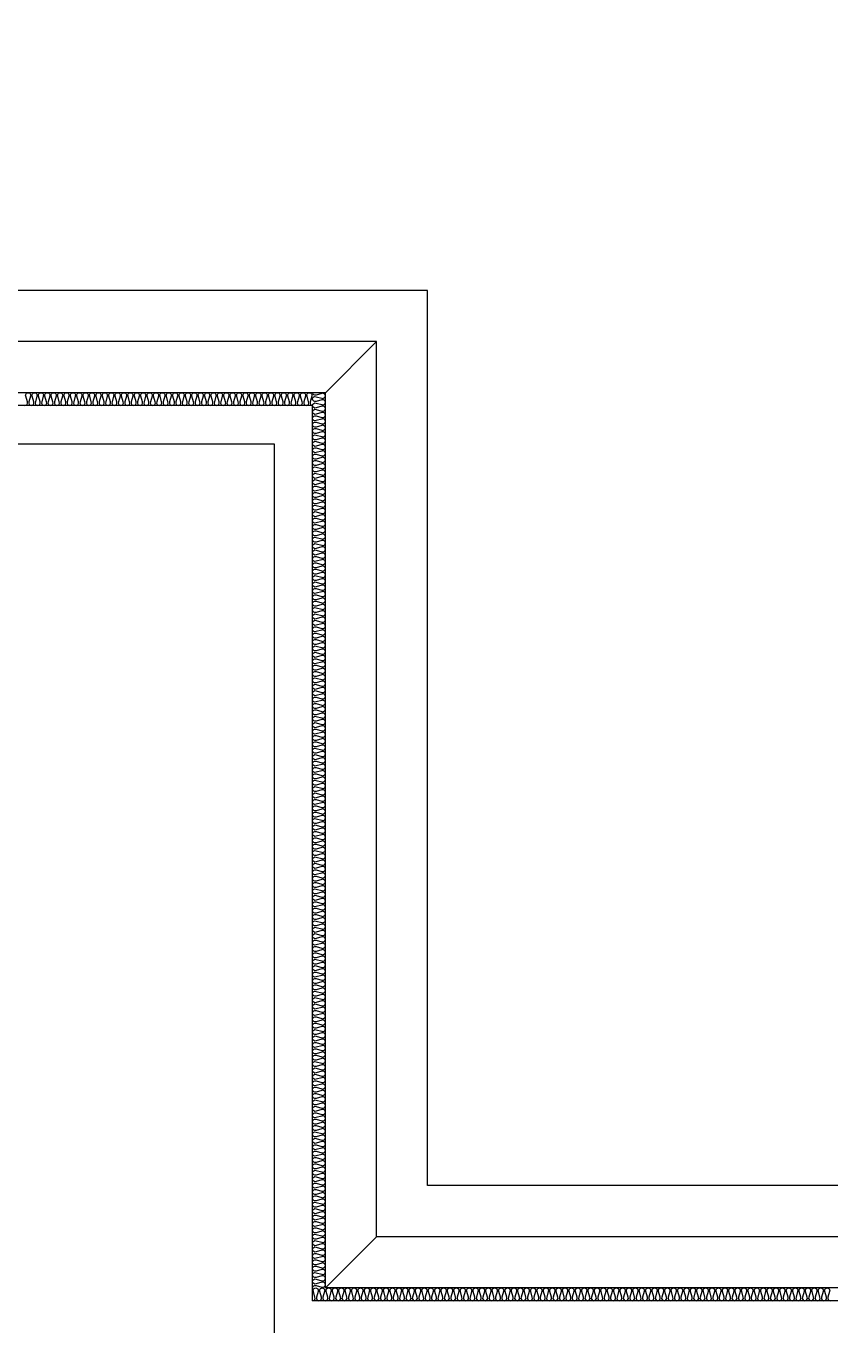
# Model space of a CAD drawing. Header units: millimetres. Extents: x -26983 to 60590, y 825 to 42375.
# Drawn here: x 56324.1 to 56385.7, y 18328.4 to 18427.8 of the extents above; entities that cross this region are included whole.
import ezdxf

# ---------------------------------------------------------------- set-up
doc = ezdxf.new("R2010")
doc.units = ezdxf.units.MM
doc.header["$LTSCALE"] = 100
doc.header["$MEASUREMENT"] = 0
doc.layers.get('0').update_dxf_attribs({"linetype": 'CONTINUOUS'})
doc.layers.add('ELE9', color=9, linetype='CONTINUOUS')

# ---------------------------------------------------------------- blocks, each defined once
blk = doc.blocks.new('B2FF')
at = {"layer": 'ELE9', "color": 253, "ltscale": 0.1}
for p, q in [((37165949.7, 601446.3), (37166149.7, 601646.3)), ((37165949.7, 597946.3), (37166149.7, 598146.3))]:
    blk.add_line(p, q, dxfattribs=at)
for points in [[(37174174.7, 643646.3), (37148224.7, 643646.3, 0.414214), (37124724.7, 620146.3), (37124724.7, 600146.4, 1), (37171724.7, 600146.3), (37171724.7, 624896.3), (37174174.7, 624896.3)], [(37174174.7, 643346.3), (37148224.7, 643346.3, 0.414214), (37125024.7, 620146.3), (37125024.7, 600146.4, 1), (37171424.7, 600146.3), (37171424.7, 625196.3), (37174174.7, 625196.3)]]:
    blk.add_lwpolyline(points, format="xyb", dxfattribs=at)
blk.add_lwpolyline([(37170424.7, 598346.3), (37166349.7, 598346.3), (37166349.7, 601846.3), (37160249.7, 601846.3), (37160249.7, 602671.3), (37148674.7, 602671.3), (37148674.7, 613521.3), (37170424.7, 613521.3)], close=True, dxfattribs=at)
for points in [[(37170624.7, 598146.3), (37166149.7, 598146.3), (37166149.7, 601646.3), (37159513.6, 601646.3)], [(37170624.7, 597946.3), (37165949.7, 597946.3), (37165949.7, 601446.3), (37159503, 601446.3)]]:
    blk.add_lwpolyline(points, dxfattribs=at)
at = {"layer": 'ELE9', "color": 253, "ltscale": 10000}
for points in [[(37164774.9, 601396.3, 0.524856), (37164784.3, 601409.9), (37164778.1, 601432.8, -1.449198), (37164796.8, 601432.8), (37164790.6, 601409.9, 0.524856), (37164799.9, 601396.3, 0.524856), (37164809.3, 601409.9), (37164803.1, 601432.8, -1.449198), (37164821.8, 601432.8), (37164815.6, 601409.9, 0.524856), (37164824.9, 601396.3, 0.524856), (37164834.3, 601409.9), (37164828.1, 601432.8, -1.449198), (37164846.8, 601432.8), (37164840.6, 601409.9, 0.524856), (37164849.9, 601396.3, 0.524856), (37164859.3, 601409.9), (37164853.1, 601432.8, -1.449198), (37164871.8, 601432.8), (37164865.6, 601409.9, 0.524856), (37164874.9, 601396.3, 0.524856), (37164884.3, 601409.9), (37164878.1, 601432.8, -1.449198), (37164896.8, 601432.8), (37164890.6, 601409.9, 0.524856), (37164899.9, 601396.3, 0.524856), (37164909.3, 601409.9), (37164903.1, 601432.8, -1.449198), (37164921.8, 601432.8), (37164915.6, 601409.9, 0.524856), (37164924.9, 601396.3, 0.524856), (37164934.3, 601409.9), (37164928.1, 601432.8, -1.449198), (37164946.8, 601432.8), (37164940.6, 601409.9, 0.524856), (37164949.9, 601396.3, 0.524856), (37164959.3, 601409.9), (37164953.1, 601432.8, -1.449198), (37164971.8, 601432.8), (37164965.6, 601409.9, 0.524856), (37164974.9, 601396.3, 0.524856), (37164984.3, 601409.9), (37164978.1, 601432.8, -1.449198), (37164996.8, 601432.8), (37164990.6, 601409.9, 0.524856), (37164999.9, 601396.3, 0.524856), (37165009.3, 601409.9), (37165003.1, 601432.8, -1.449198), (37165021.8, 601432.8), (37165015.6, 601409.9, 0.524856), (37165024.9, 601396.3, 0.524856), (37165034.3, 601409.9), (37165028.1, 601432.8, -1.449198), (37165046.8, 601432.8), (37165040.6, 601409.9, 0.524856), (37165049.9, 601396.3, 0.524856), (37165059.3, 601409.9), (37165053.1, 601432.8, -1.449198), (37165071.8, 601432.8), (37165065.6, 601409.9, 0.524856), (37165074.9, 601396.3, 0.524856), (37165084.3, 601409.9), (37165078.1, 601432.8, -1.449198), (37165096.8, 601432.8), (37165090.6, 601409.9, 0.524856), (37165099.9, 601396.3, 0.524856), (37165109.3, 601409.9), (37165103.1, 601432.8, -1.449198), (37165121.8, 601432.8), (37165115.6, 601409.9, 0.524856), (37165124.9, 601396.3, 0.524856), (37165134.3, 601409.9), (37165128.1, 601432.8, -1.449198), (37165146.8, 601432.8), (37165140.6, 601409.9, 0.524856), (37165149.9, 601396.3, 0.524856), (37165159.3, 601409.9), (37165153.1, 601432.8, -1.449198), (37165171.8, 601432.8), (37165165.6, 601409.9, 0.524856), (37165174.9, 601396.3, 0.524856), (37165184.3, 601409.9), (37165178.1, 601432.8, -1.449198), (37165196.8, 601432.8), (37165190.6, 601409.9, 0.524856), (37165199.9, 601396.3, 0.524856), (37165209.3, 601409.9), (37165203.1, 601432.8, -1.449198), (37165221.8, 601432.8), (37165215.6, 601409.9, 0.524856), (37165224.9, 601396.3, 0.524856), (37165234.3, 601409.9), (37165228.1, 601432.8, -1.449198), (37165246.8, 601432.8), (37165240.6, 601409.9, 0.524856), (37165249.9, 601396.3, 0.524856), (37165259.3, 601409.9), (37165253.1, 601432.8, -1.449198), (37165271.8, 601432.8), (37165265.6, 601409.9, 0.524856), (37165274.9, 601396.3, 0.524856), (37165284.3, 601409.9), (37165278.1, 601432.8, -1.449198), (37165296.8, 601432.8), (37165290.6, 601409.9, 0.524856), (37165299.9, 601396.3, 0.524856), (37165309.3, 601409.9), (37165303.1, 601432.8, -1.449198), (37165321.8, 601432.8), (37165315.6, 601409.9, 0.524856), (37165324.9, 601396.3, 0.524856), (37165334.3, 601409.9), (37165328.1, 601432.8, -1.449198), (37165346.8, 601432.8), (37165340.6, 601409.9, 0.524856), (37165349.9, 601396.3, 0.524856), (37165359.3, 601409.9), (37165353.1, 601432.8, -1.449198), (37165371.8, 601432.8), (37165365.6, 601409.9, 0.524856), (37165374.9, 601396.3, 0.524856), (37165384.3, 601409.9), (37165378.1, 601432.8, -1.449198), (37165396.8, 601432.8), (37165390.6, 601409.9, 0.524856), (37165399.9, 601396.3, 0.524856), (37165409.3, 601409.9), (37165403.1, 601432.8, -1.449198), (37165421.8, 601432.8), (37165415.6, 601409.9, 0.524856), (37165424.9, 601396.3, 0.524856), (37165434.3, 601409.9), (37165428.1, 601432.8, -1.449198), (37165446.8, 601432.8), (37165440.6, 601409.9, 0.524856), (37165449.9, 601396.3, 0.524856), (37165459.3, 601409.9), (37165453.1, 601432.8, -1.449198), (37165471.8, 601432.8), (37165465.6, 601409.9, 0.524856), (37165474.9, 601396.3, 0.524856), (37165484.3, 601409.9), (37165478.1, 601432.8, -1.449198), (37165496.8, 601432.8), (37165490.6, 601409.9, 0.524856), (37165499.9, 601396.3, 0.524856), (37165509.3, 601409.9), (37165503.1, 601432.8, -1.449198), (37165521.8, 601432.8), (37165515.6, 601409.9, 0.524856), (37165524.9, 601396.3, 0.524856), (37165534.3, 601409.9), (37165528.1, 601432.8, -1.449198), (37165546.8, 601432.8), (37165540.6, 601409.9, 0.524856), (37165549.9, 601396.3, 0.524856), (37165559.3, 601409.9), (37165553.1, 601432.8, -1.449198), (37165571.8, 601432.8), (37165565.6, 601409.9, 0.524856), (37165574.9, 601396.3, 0.524856), (37165584.3, 601409.9), (37165578.1, 601432.8, -1.449198), (37165596.8, 601432.8), (37165590.6, 601409.9, 0.524856), (37165599.9, 601396.3, 0.524856), (37165609.3, 601409.9), (37165603.1, 601432.8, -1.449198), (37165621.8, 601432.8), (37165615.6, 601409.9, 0.524856), (37165624.9, 601396.3, 0.524856), (37165634.3, 601409.9), (37165628.1, 601432.8, -1.449198), (37165646.8, 601432.8), (37165640.6, 601409.9, 0.524856), (37165649.9, 601396.3, 0.524856), (37165659.3, 601409.9), (37165653.1, 601432.8, -1.449198), (37165671.8, 601432.8), (37165665.6, 601409.9, 0.524856), (37165674.9, 601396.3, 0.524856), (37165684.3, 601409.9), (37165678.1, 601432.8, -1.449198), (37165696.8, 601432.8), (37165690.6, 601409.9, 0.524856), (37165699.9, 601396.3, 0.524856), (37165709.3, 601409.9), (37165703.1, 601432.8, -1.449198), (37165721.8, 601432.8), (37165715.6, 601409.9, 0.524856), (37165724.9, 601396.3, 0.524856), (37165734.3, 601409.9), (37165728.1, 601432.8, -1.449198), (37165746.8, 601432.8), (37165740.6, 601409.9, 0.524856), (37165749.9, 601396.3, 0.524856), (37165759.3, 601409.9), (37165753.1, 601432.8, -1.449198), (37165771.8, 601432.8), (37165765.6, 601409.9, 0.524856), (37165774.9, 601396.3, 0.524856), (37165784.3, 601409.9), (37165778.1, 601432.8, -1.449198), (37165796.8, 601432.8), (37165790.6, 601409.9, 0.524856), (37165799.9, 601396.3, 0.524856), (37165809.3, 601409.9), (37165803.1, 601432.8, -1.449198), (37165821.8, 601432.8), (37165815.6, 601409.9, 0.524856), (37165824.9, 601396.3, 0.524856), (37165834.3, 601409.9), (37165828.1, 601432.8, -1.449198), (37165846.8, 601432.8), (37165840.6, 601409.9, 0.524856), (37165849.9, 601396.3, 0.524856), (37165859.3, 601409.9), (37165853.1, 601432.8, -1.449198), (37165871.8, 601432.8), (37165865.6, 601409.9, 0.524856), (37165874.9, 601396.3, 0.524856), (37165884.3, 601409.9), (37165878.1, 601432.8, -1.449198), (37165896.8, 601432.8), (37165890.6, 601409.9, 0.524856), (37165899.9, 601396.3)], [(37165899.7, 597946.3, -0.524856), (37165913.3, 597955.7), (37165936.2, 597949.5, 1.449198), (37165936.2, 597968.2), (37165913.3, 597962, -0.524856), (37165899.7, 597971.3, -0.524856), (37165913.3, 597980.7), (37165936.2, 597974.5, 1.449198), (37165936.2, 597993.2), (37165913.3, 597987, -0.524856), (37165899.7, 597996.3, -0.524856), (37165913.3, 598005.7), (37165936.2, 597999.5, 1.449198), (37165936.2, 598018.2), (37165913.3, 598012, -0.524856), (37165899.7, 598021.3, -0.524856), (37165913.3, 598030.7), (37165936.2, 598024.5, 1.449198), (37165936.2, 598043.2), (37165913.3, 598037, -0.524856), (37165899.7, 598046.3, -0.524856), (37165913.3, 598055.7), (37165936.2, 598049.5, 1.449198), (37165936.2, 598068.2), (37165913.3, 598062, -0.524856), (37165899.7, 598071.3, -0.524856), (37165913.3, 598080.7), (37165936.2, 598074.5, 1.449198), (37165936.2, 598093.2), (37165913.3, 598087, -0.524856), (37165899.7, 598096.3, -0.524856), (37165913.3, 598105.7), (37165936.2, 598099.5, 1.449198), (37165936.2, 598118.2), (37165913.3, 598112, -0.524856), (37165899.7, 598121.3, -0.524856), (37165913.3, 598130.7), (37165936.2, 598124.5, 1.449198), (37165936.2, 598143.2), (37165913.3, 598137, -0.524856), (37165899.7, 598146.3, -0.524856), (37165913.3, 598155.7), (37165936.2, 598149.5, 1.449198), (37165936.2, 598168.2), (37165913.3, 598162, -0.524856), (37165899.7, 598171.3, -0.524856), (37165913.3, 598180.7), (37165936.2, 598174.5, 1.449198), (37165936.2, 598193.2), (37165913.3, 598187, -0.524856), (37165899.7, 598196.3, -0.524856), (37165913.3, 598205.7), (37165936.2, 598199.5, 1.449198), (37165936.2, 598218.2), (37165913.3, 598212, -0.524856), (37165899.7, 598221.3, -0.524856), (37165913.3, 598230.7), (37165936.2, 598224.5, 1.449198), (37165936.2, 598243.2), (37165913.3, 598237, -0.524856), (37165899.7, 598246.3, -0.524856), (37165913.3, 598255.7), (37165936.2, 598249.5, 1.449198), (37165936.2, 598268.2), (37165913.3, 598262, -0.524856), (37165899.7, 598271.3, -0.524856), (37165913.3, 598280.7), (37165936.2, 598274.5, 1.449198), (37165936.2, 598293.2), (37165913.3, 598287, -0.524856), (37165899.7, 598296.3, -0.524856), (37165913.3, 598305.7), (37165936.2, 598299.5, 1.449198), (37165936.2, 598318.2), (37165913.3, 598312, -0.524856), (37165899.7, 598321.3, -0.524856), (37165913.3, 598330.7), (37165936.2, 598324.5, 1.449198), (37165936.2, 598343.2), (37165913.3, 598337, -0.524856), (37165899.7, 598346.3, -0.524856), (37165913.3, 598355.7), (37165936.2, 598349.5, 1.449198), (37165936.2, 598368.2), (37165913.3, 598362, -0.524856), (37165899.7, 598371.3, -0.524856), (37165913.3, 598380.7), (37165936.2, 598374.5, 1.449198), (37165936.2, 598393.2), (37165913.3, 598387, -0.524856), (37165899.7, 598396.3, -0.524856), (37165913.3, 598405.7), (37165936.2, 598399.5, 1.449198), (37165936.2, 598418.2), (37165913.3, 598412, -0.524856), (37165899.7, 598421.3, -0.524856), (37165913.3, 598430.7), (37165936.2, 598424.5, 1.449198), (37165936.2, 598443.2), (37165913.3, 598437, -0.524856), (37165899.7, 598446.3, -0.524856), (37165913.3, 598455.7), (37165936.2, 598449.5, 1.449198), (37165936.2, 598468.2), (37165913.3, 598462, -0.524856), (37165899.7, 598471.3, -0.524856), (37165913.3, 598480.7), (37165936.2, 598474.5, 1.449198), (37165936.2, 598493.2), (37165913.3, 598487, -0.524856), (37165899.7, 598496.3, -0.524856), (37165913.3, 598505.7), (37165936.2, 598499.5, 1.449198), (37165936.2, 598518.2), (37165913.3, 598512, -0.524856), (37165899.7, 598521.3, -0.524856), (37165913.3, 598530.7), (37165936.2, 598524.5, 1.449198), (37165936.2, 598543.2), (37165913.3, 598537, -0.524856), (37165899.7, 598546.3, -0.524856), (37165913.3, 598555.7), (37165936.2, 598549.5, 1.449198), (37165936.2, 598568.2), (37165913.3, 598562, -0.524856), (37165899.7, 598571.3, -0.524856), (37165913.3, 598580.7), (37165936.2, 598574.5, 1.449198), (37165936.2, 598593.2), (37165913.3, 598587, -0.524856), (37165899.7, 598596.3, -0.524856), (37165913.3, 598605.7), (37165936.2, 598599.5, 1.449198), (37165936.2, 598618.2), (37165913.3, 598612, -0.524856), (37165899.7, 598621.3, -0.524856), (37165913.3, 598630.7), (37165936.2, 598624.5, 1.449198), (37165936.2, 598643.2), (37165913.3, 598637, -0.524856), (37165899.7, 598646.3, -0.524856), (37165913.3, 598655.7), (37165936.2, 598649.5, 1.449198), (37165936.2, 598668.2), (37165913.3, 598662, -0.524856), (37165899.7, 598671.3, -0.524856), (37165913.3, 598680.7), (37165936.2, 598674.5, 1.449198), (37165936.2, 598693.2), (37165913.3, 598687, -0.524856), (37165899.7, 598696.3, -0.524856), (37165913.3, 598705.7), (37165936.2, 598699.5, 1.449198), (37165936.2, 598718.2), (37165913.3, 598712, -0.524856), (37165899.7, 598721.3, -0.524856), (37165913.3, 598730.7), (37165936.2, 598724.5, 1.449198), (37165936.2, 598743.2), (37165913.3, 598737, -0.524856), (37165899.7, 598746.3, -0.524856), (37165913.3, 598755.7), (37165936.2, 598749.5, 1.449198), (37165936.2, 598768.2), (37165913.3, 598762, -0.524856), (37165899.7, 598771.3, -0.524856), (37165913.3, 598780.7), (37165936.2, 598774.5, 1.449198), (37165936.2, 598793.2), (37165913.3, 598787, -0.524856), (37165899.7, 598796.3, -0.524856), (37165913.3, 598805.7), (37165936.2, 598799.5, 1.449198), (37165936.2, 598818.2), (37165913.3, 598812, -0.524856), (37165899.7, 598821.3, -0.524856), (37165913.3, 598830.7), (37165936.2, 598824.5, 1.449198), (37165936.2, 598843.2), (37165913.3, 598837, -0.524856), (37165899.7, 598846.3, -0.524856), (37165913.3, 598855.7), (37165936.2, 598849.5, 1.449198), (37165936.2, 598868.2), (37165913.3, 598862, -0.524856), (37165899.7, 598871.3, -0.524856), (37165913.3, 598880.7), (37165936.2, 598874.5, 1.449198), (37165936.2, 598893.2), (37165913.3, 598887, -0.524856), (37165899.7, 598896.3, -0.524856), (37165913.3, 598905.7), (37165936.2, 598899.5, 1.449198), (37165936.2, 598918.2), (37165913.3, 598912, -0.524856), (37165899.7, 598921.3, -0.524856), (37165913.3, 598930.7), (37165936.2, 598924.5, 1.449198), (37165936.2, 598943.2), (37165913.3, 598937, -0.524856), (37165899.7, 598946.3, -0.524856), (37165913.3, 598955.7), (37165936.2, 598949.5, 1.449198), (37165936.2, 598968.2), (37165913.3, 598962, -0.524856), (37165899.7, 598971.3, -0.524856), (37165913.3, 598980.7), (37165936.2, 598974.5, 1.449198), (37165936.2, 598993.2), (37165913.3, 598987, -0.524856), (37165899.7, 598996.3, -0.524856), (37165913.3, 599005.7), (37165936.2, 598999.5, 1.449198), (37165936.2, 599018.2), (37165913.3, 599012, -0.524856), (37165899.7, 599021.3, -0.524856), (37165913.3, 599030.7), (37165936.2, 599024.5, 1.449198), (37165936.2, 599043.2), (37165913.3, 599037, -0.524856), (37165899.7, 599046.3, -0.524856), (37165913.3, 599055.7), (37165936.2, 599049.5, 1.449198), (37165936.2, 599068.2), (37165913.3, 599062, -0.524856), (37165899.7, 599071.3, -0.524856), (37165913.3, 599080.7), (37165936.2, 599074.5, 1.449198), (37165936.2, 599093.2), (37165913.3, 599087, -0.524856), (37165899.7, 599096.3, -0.524856), (37165913.3, 599105.7), (37165936.2, 599099.5, 1.449198), (37165936.2, 599118.2), (37165913.3, 599112, -0.524856), (37165899.7, 599121.3, -0.524856), (37165913.3, 599130.7), (37165936.2, 599124.5, 1.449198), (37165936.2, 599143.2), (37165913.3, 599137, -0.524856), (37165899.7, 599146.3, -0.524856), (37165913.3, 599155.7), (37165936.2, 599149.5, 1.449198), (37165936.2, 599168.2), (37165913.3, 599162, -0.524856), (37165899.7, 599171.3, -0.524856), (37165913.3, 599180.7), (37165936.2, 599174.5, 1.449198), (37165936.2, 599193.2), (37165913.3, 599187, -0.524856), (37165899.7, 599196.3, -0.524856), (37165913.3, 599205.7), (37165936.2, 599199.5, 1.449198), (37165936.2, 599218.2), (37165913.3, 599212, -0.524856), (37165899.7, 599221.3, -0.524856), (37165913.3, 599230.7), (37165936.2, 599224.5, 1.449198), (37165936.2, 599243.2), (37165913.3, 599237, -0.524856), (37165899.7, 599246.3, -0.524856), (37165913.3, 599255.7), (37165936.2, 599249.5, 1.449198), (37165936.2, 599268.2), (37165913.3, 599262, -0.524856), (37165899.7, 599271.3, -0.524856), (37165913.3, 599280.7), (37165936.2, 599274.5, 1.449198), (37165936.2, 599293.2), (37165913.3, 599287, -0.524856), (37165899.7, 599296.3, -0.524856), (37165913.3, 599305.7), (37165936.2, 599299.5, 1.449198), (37165936.2, 599318.2), (37165913.3, 599312, -0.524856), (37165899.7, 599321.3, -0.524856), (37165913.3, 599330.7), (37165936.2, 599324.5, 1.449198), (37165936.2, 599343.2), (37165913.3, 599337, -0.524856), (37165899.7, 599346.3, -0.524856), (37165913.3, 599355.7), (37165936.2, 599349.5, 1.449198), (37165936.2, 599368.2), (37165913.3, 599362, -0.524856), (37165899.7, 599371.3, -0.524856), (37165913.3, 599380.7), (37165936.2, 599374.5, 1.449198), (37165936.2, 599393.2), (37165913.3, 599387, -0.524856), (37165899.7, 599396.3, -0.524856), (37165913.3, 599405.7), (37165936.2, 599399.5, 1.449198), (37165936.2, 599418.2), (37165913.3, 599412, -0.524856), (37165899.7, 599421.3, -0.524856), (37165913.3, 599430.7), (37165936.2, 599424.5, 1.449198), (37165936.2, 599443.2), (37165913.3, 599437, -0.524856), (37165899.7, 599446.3, -0.524856), (37165913.3, 599455.7), (37165936.2, 599449.5, 1.449198), (37165936.2, 599468.2), (37165913.3, 599462, -0.524856), (37165899.7, 599471.3, -0.524856), (37165913.3, 599480.7), (37165936.2, 599474.5, 1.449198), (37165936.2, 599493.2), (37165913.3, 599487, -0.524856), (37165899.7, 599496.3, -0.524856), (37165913.3, 599505.7), (37165936.2, 599499.5, 1.449198), (37165936.2, 599518.2), (37165913.3, 599512, -0.524856), (37165899.7, 599521.3, -0.524856), (37165913.3, 599530.7), (37165936.2, 599524.5, 1.449198), (37165936.2, 599543.2), (37165913.3, 599537, -0.524856), (37165899.7, 599546.3, -0.524856), (37165913.3, 599555.7), (37165936.2, 599549.5, 1.449198), (37165936.2, 599568.2), (37165913.3, 599562, -0.524856), (37165899.7, 599571.3, -0.524856), (37165913.3, 599580.7), (37165936.2, 599574.5, 1.449198), (37165936.2, 599593.2), (37165913.3, 599587, -0.524856), (37165899.7, 599596.3, -0.524856), (37165913.3, 599605.7), (37165936.2, 599599.5, 1.449198), (37165936.2, 599618.2), (37165913.3, 599612, -0.524856), (37165899.7, 599621.3, -0.524856), (37165913.3, 599630.7), (37165936.2, 599624.5, 1.449198), (37165936.2, 599643.2), (37165913.3, 599637, -0.524856), (37165899.7, 599646.3, -0.524856), (37165913.3, 599655.7), (37165936.2, 599649.5, 1.449198), (37165936.2, 599668.2), (37165913.3, 599662, -0.524856), (37165899.7, 599671.3, -0.524856), (37165913.3, 599680.7), (37165936.2, 599674.5, 1.449198), (37165936.2, 599693.2), (37165913.3, 599687, -0.524856), (37165899.7, 599696.3, -0.524856), (37165913.3, 599705.7), (37165936.2, 599699.5, 1.449198), (37165936.2, 599718.2), (37165913.3, 599712, -0.524856), (37165899.7, 599721.3, -0.524856), (37165913.3, 599730.7), (37165936.2, 599724.5, 1.449198), (37165936.2, 599743.2), (37165913.3, 599737, -0.524856), (37165899.7, 599746.3, -0.524856), (37165913.3, 599755.7), (37165936.2, 599749.5, 1.449198), (37165936.2, 599768.2), (37165913.3, 599762, -0.524856), (37165899.7, 599771.3, -0.524856), (37165913.3, 599780.7), (37165936.2, 599774.5, 1.449198), (37165936.2, 599793.2), (37165913.3, 599787, -0.524856), (37165899.7, 599796.3, -0.524856), (37165913.3, 599805.7), (37165936.2, 599799.5, 1.449198), (37165936.2, 599818.2), (37165913.3, 599812, -0.524856), (37165899.7, 599821.3, -0.524856), (37165913.3, 599830.7), (37165936.2, 599824.5, 1.449198), (37165936.2, 599843.2), (37165913.3, 599837, -0.524856), (37165899.7, 599846.3, -0.524856), (37165913.3, 599855.7), (37165936.2, 599849.5, 1.449198), (37165936.2, 599868.2), (37165913.3, 599862, -0.524856), (37165899.7, 599871.3, -0.524856), (37165913.3, 599880.7), (37165936.2, 599874.5, 1.449198), (37165936.2, 599893.2), (37165913.3, 599887, -0.524856), (37165899.7, 599896.3, -0.524856), (37165913.3, 599905.7), (37165936.2, 599899.5, 1.449198), (37165936.2, 599918.2), (37165913.3, 599912, -0.524856), (37165899.7, 599921.3, -0.524856), (37165913.3, 599930.7), (37165936.2, 599924.5, 1.449198), (37165936.2, 599943.2), (37165913.3, 599937, -0.524856), (37165899.7, 599946.3, -0.524856), (37165913.3, 599955.7), (37165936.2, 599949.5, 1.449198), (37165936.2, 599968.2), (37165913.3, 599962, -0.524856), (37165899.7, 599971.3, -0.524856), (37165913.3, 599980.7), (37165936.2, 599974.5, 1.449198), (37165936.2, 599993.2), (37165913.3, 599987, -0.524856), (37165899.7, 599996.3, -0.524856), (37165913.3, 600005.7), (37165936.2, 599999.5, 1.449198), (37165936.2, 600018.2), (37165913.3, 600012, -0.524856), (37165899.7, 600021.3, -0.524856), (37165913.3, 600030.7), (37165936.2, 600024.5, 1.449198), (37165936.2, 600043.2), (37165913.3, 600037, -0.524856), (37165899.7, 600046.3, -0.524856), (37165913.3, 600055.7), (37165936.2, 600049.5, 1.449198), (37165936.2, 600068.2), (37165913.3, 600062, -0.524856), (37165899.7, 600071.3, -0.524856), (37165913.3, 600080.7), (37165936.2, 600074.5, 1.449198), (37165936.2, 600093.2), (37165913.3, 600087, -0.524856), (37165899.7, 600096.3, -0.524856), (37165913.3, 600105.7), (37165936.2, 600099.5, 1.449198), (37165936.2, 600118.2), (37165913.3, 600112, -0.524856), (37165899.7, 600121.3, -0.524856), (37165913.3, 600130.7), (37165936.2, 600124.5, 1.449198), (37165936.2, 600143.2), (37165913.3, 600137, -0.524856), (37165899.7, 600146.3, -0.524856), (37165913.3, 600155.7), (37165936.2, 600149.5, 1.449198), (37165936.2, 600168.2), (37165913.3, 600162, -0.524856), (37165899.7, 600171.3, -0.524856), (37165913.3, 600180.7), (37165936.2, 600174.5, 1.449198), (37165936.2, 600193.2), (37165913.3, 600187, -0.524856), (37165899.7, 600196.3, -0.524856), (37165913.3, 600205.7), (37165936.2, 600199.5, 1.449198), (37165936.2, 600218.2), (37165913.3, 600212, -0.524856), (37165899.7, 600221.3, -0.524856), (37165913.3, 600230.7), (37165936.2, 600224.5, 1.449198), (37165936.2, 600243.2), (37165913.3, 600237, -0.524856), (37165899.7, 600246.3, -0.524856), (37165913.3, 600255.7), (37165936.2, 600249.5, 1.449198), (37165936.2, 600268.2), (37165913.3, 600262, -0.524856), (37165899.7, 600271.3, -0.524856), (37165913.3, 600280.7), (37165936.2, 600274.5, 1.449198), (37165936.2, 600293.2), (37165913.3, 600287, -0.524856), (37165899.7, 600296.3, -0.524856), (37165913.3, 600305.7), (37165936.2, 600299.5, 1.449198), (37165936.2, 600318.2), (37165913.3, 600312, -0.524856), (37165899.7, 600321.3, -0.524856), (37165913.3, 600330.7), (37165936.2, 600324.5, 1.449198), (37165936.2, 600343.2), (37165913.3, 600337, -0.524856), (37165899.7, 600346.3, -0.524856), (37165913.3, 600355.7), (37165936.2, 600349.5, 1.449198), (37165936.2, 600368.2), (37165913.3, 600362, -0.524856), (37165899.7, 600371.3, -0.524856), (37165913.3, 600380.7), (37165936.2, 600374.5, 1.449198), (37165936.2, 600393.2), (37165913.3, 600387, -0.524856), (37165899.7, 600396.3, -0.524856), (37165913.3, 600405.7), (37165936.2, 600399.5, 1.449198), (37165936.2, 600418.2), (37165913.3, 600412, -0.524856), (37165899.7, 600421.3, -0.524856), (37165913.3, 600430.7), (37165936.2, 600424.5, 1.449198), (37165936.2, 600443.2), (37165913.3, 600437, -0.524856), (37165899.7, 600446.3, -0.524856), (37165913.3, 600455.7), (37165936.2, 600449.5, 1.449198), (37165936.2, 600468.2), (37165913.3, 600462, -0.524856), (37165899.7, 600471.3, -0.524856), (37165913.3, 600480.7), (37165936.2, 600474.5, 1.449198), (37165936.2, 600493.2), (37165913.3, 600487, -0.524856), (37165899.7, 600496.3, -0.524856), (37165913.3, 600505.7), (37165936.2, 600499.5, 1.449198), (37165936.2, 600518.2), (37165913.3, 600512, -0.524856), (37165899.7, 600521.3, -0.524856), (37165913.3, 600530.7), (37165936.2, 600524.5, 1.449198), (37165936.2, 600543.2), (37165913.3, 600537, -0.524856), (37165899.7, 600546.3, -0.524856), (37165913.3, 600555.7), (37165936.2, 600549.5, 1.449198), (37165936.2, 600568.2), (37165913.3, 600562, -0.524856), (37165899.7, 600571.3, -0.524856), (37165913.3, 600580.7), (37165936.2, 600574.5, 1.449198), (37165936.2, 600593.2), (37165913.3, 600587, -0.524856), (37165899.7, 600596.3, -0.524856), (37165913.3, 600605.7), (37165936.2, 600599.5, 1.449198), (37165936.2, 600618.2), (37165913.3, 600612, -0.524856), (37165899.7, 600621.3, -0.524856), (37165913.3, 600630.7), (37165936.2, 600624.5, 1.449198), (37165936.2, 600643.2), (37165913.3, 600637, -0.524856), (37165899.7, 600646.3, -0.524856), (37165913.3, 600655.7), (37165936.2, 600649.5, 1.449198), (37165936.2, 600668.2), (37165913.3, 600662, -0.524856), (37165899.7, 600671.3, -0.524856), (37165913.3, 600680.7), (37165936.2, 600674.5, 1.449198), (37165936.2, 600693.2), (37165913.3, 600687, -0.524856), (37165899.7, 600696.3, -0.524856), (37165913.3, 600705.7), (37165936.2, 600699.5, 1.449198), (37165936.2, 600718.2), (37165913.3, 600712, -0.524856), (37165899.7, 600721.3, -0.524856), (37165913.3, 600730.7), (37165936.2, 600724.5, 1.449198), (37165936.2, 600743.2), (37165913.3, 600737, -0.524856), (37165899.7, 600746.3, -0.524856), (37165913.3, 600755.7), (37165936.2, 600749.5, 1.449198), (37165936.2, 600768.2), (37165913.3, 600762, -0.524856), (37165899.7, 600771.3, -0.524856), (37165913.3, 600780.7), (37165936.2, 600774.5, 1.449198), (37165936.2, 600793.2), (37165913.3, 600787, -0.524856), (37165899.7, 600796.3, -0.524856), (37165913.3, 600805.7), (37165936.2, 600799.5, 1.449198), (37165936.2, 600818.2), (37165913.3, 600812, -0.524856), (37165899.7, 600821.3, -0.524856), (37165913.3, 600830.7), (37165936.2, 600824.5, 1.449198), (37165936.2, 600843.2), (37165913.3, 600837, -0.524856), (37165899.7, 600846.3, -0.524856), (37165913.3, 600855.7), (37165936.2, 600849.5, 1.449198), (37165936.2, 600868.2), (37165913.3, 600862, -0.524856), (37165899.7, 600871.3, -0.524856), (37165913.3, 600880.7), (37165936.2, 600874.5, 1.449198), (37165936.2, 600893.2), (37165913.3, 600887, -0.524856), (37165899.7, 600896.3, -0.524856), (37165913.3, 600905.7), (37165936.2, 600899.5, 1.449198), (37165936.2, 600918.2), (37165913.3, 600912, -0.524856), (37165899.7, 600921.3, -0.524856), (37165913.3, 600930.7), (37165936.2, 600924.5, 1.449198), (37165936.2, 600943.2), (37165913.3, 600937, -0.524856), (37165899.7, 600946.3, -0.524856), (37165913.3, 600955.7), (37165936.2, 600949.5, 1.449198), (37165936.2, 600968.2), (37165913.3, 600962, -0.524856), (37165899.7, 600971.3, -0.524856), (37165913.3, 600980.7), (37165936.2, 600974.5, 1.449198), (37165936.2, 600993.2), (37165913.3, 600987, -0.524856), (37165899.7, 600996.3, -0.524856), (37165913.3, 601005.7), (37165936.2, 600999.5, 1.449198), (37165936.2, 601018.2), (37165913.3, 601012, -0.524856), (37165899.7, 601021.3, -0.524856), (37165913.3, 601030.7), (37165936.2, 601024.5, 1.449198), (37165936.2, 601043.2), (37165913.3, 601037, -0.524856), (37165899.7, 601046.3, -0.524856), (37165913.3, 601055.7), (37165936.2, 601049.5, 1.449198), (37165936.2, 601068.2), (37165913.3, 601062, -0.524856), (37165899.7, 601071.3, -0.524856), (37165913.3, 601080.7), (37165936.2, 601074.5, 1.449198), (37165936.2, 601093.2), (37165913.3, 601087, -0.524856), (37165899.7, 601096.3, -0.524856), (37165913.3, 601105.7), (37165936.2, 601099.5, 1.449198), (37165936.2, 601118.2), (37165913.3, 601112, -0.524856), (37165899.7, 601121.3, -0.524856), (37165913.3, 601130.7), (37165936.2, 601124.5, 1.449198), (37165936.2, 601143.2), (37165913.3, 601137, -0.524856), (37165899.7, 601146.3, -0.524856), (37165913.3, 601155.7), (37165936.2, 601149.5, 1.449198), (37165936.2, 601168.2), (37165913.3, 601162, -0.524856), (37165899.7, 601171.3, -0.524856), (37165913.3, 601180.7), (37165936.2, 601174.5, 1.449198), (37165936.2, 601193.2), (37165913.3, 601187, -0.524856), (37165899.7, 601196.3, -0.524856), (37165913.3, 601205.7), (37165936.2, 601199.5, 1.449198), (37165936.2, 601218.2), (37165913.3, 601212, -0.524856), (37165899.7, 601221.3, -0.524856), (37165913.3, 601230.7), (37165936.2, 601224.5, 1.449198), (37165936.2, 601243.2), (37165913.3, 601237, -0.524856), (37165899.7, 601246.3, -0.524856), (37165913.3, 601255.7), (37165936.2, 601249.5, 1.449198), (37165936.2, 601268.2), (37165913.3, 601262, -0.524856), (37165899.7, 601271.3, -0.524856), (37165913.3, 601280.7), (37165936.2, 601274.5, 1.449198), (37165936.2, 601293.2), (37165913.3, 601287, -0.524856), (37165899.7, 601296.3, -0.524856), (37165913.3, 601305.7), (37165936.2, 601299.5, 1.449198), (37165936.2, 601318.2), (37165913.3, 601312, -0.524856), (37165899.7, 601321.3, -0.524856), (37165913.3, 601330.7), (37165936.2, 601324.5, 1.449198), (37165936.2, 601343.2), (37165913.3, 601337, -0.524856), (37165899.7, 601346.3, -0.524856), (37165913.3, 601355.7), (37165936.2, 601349.5, 1.449198), (37165936.2, 601368.2), (37165913.3, 601362, -0.524856), (37165899.7, 601371.3, -0.524856), (37165913.3, 601380.7), (37165936.2, 601374.5, 1.449198), (37165936.2, 601393.2), (37165913.3, 601387, -0.524856), (37165899.7, 601396.3, -0.524856), (37165913.3, 601405.7), (37165936.2, 601399.5, 1.449198), (37165936.2, 601418.2), (37165913.3, 601412, -0.524856), (37165899.7, 601421.3, -0.524856), (37165913.3, 601430.7), (37165936.2, 601424.5, 1.449198), (37165936.2, 601443.2), (37165913.3, 601437, -0.524856), (37165899.7, 601446.3)], [(37150157.7, 590962.2, -0.021839), (37149174.7, 590836.2), (37149174.7, 586196.5), (37170574.7, 586196.5), (37170574.7, 597896.3), (37165899.7, 597896.3), (37165899.7, 601396.3), (37159549.9, 601396.3, -0.027482), (37159399.3, 600158.7, -0.027482)], [(37165899.7, 597896.3, 0.524856), (37165909.1, 597909.9), (37165902.9, 597932.8, -1.449198), (37165921.6, 597932.8), (37165915.4, 597909.9, 0.524856), (37165924.7, 597896.3, 0.524856), (37165934.1, 597909.9), (37165927.9, 597932.8, -1.449198), (37165946.6, 597932.8), (37165940.4, 597909.9, 0.524856), (37165949.7, 597896.3, 0.524856), (37165959.1, 597909.9), (37165952.9, 597932.8, -1.449198), (37165971.6, 597932.8), (37165965.4, 597909.9, 0.524856), (37165974.7, 597896.3, 0.524856), (37165984.1, 597909.9), (37165977.9, 597932.8, -1.449198), (37165996.6, 597932.8), (37165990.4, 597909.9, 0.524856), (37165999.7, 597896.3, 0.524856), (37166009.1, 597909.9), (37166002.9, 597932.8, -1.449198), (37166021.6, 597932.8), (37166015.4, 597909.9, 0.524856), (37166024.7, 597896.3, 0.524856), (37166034.1, 597909.9), (37166027.9, 597932.8, -1.449198), (37166046.6, 597932.8), (37166040.4, 597909.9, 0.524856), (37166049.7, 597896.3, 0.524856), (37166059.1, 597909.9), (37166052.9, 597932.8, -1.449198), (37166071.6, 597932.8), (37166065.4, 597909.9, 0.524856), (37166074.7, 597896.3, 0.524856), (37166084.1, 597909.9), (37166077.9, 597932.8, -1.449198), (37166096.6, 597932.8), (37166090.4, 597909.9, 0.524856), (37166099.7, 597896.3, 0.524856), (37166109.1, 597909.9), (37166102.9, 597932.8, -1.449198), (37166121.6, 597932.8), (37166115.4, 597909.9, 0.524856), (37166124.7, 597896.3, 0.524856), (37166134.1, 597909.9), (37166127.9, 597932.8, -1.449198), (37166146.6, 597932.8), (37166140.4, 597909.9, 0.524856), (37166149.7, 597896.3, 0.524856), (37166159.1, 597909.9), (37166152.9, 597932.8, -1.449198), (37166171.6, 597932.8), (37166165.4, 597909.9, 0.524856), (37166174.7, 597896.3, 0.524856), (37166184.1, 597909.9), (37166177.9, 597932.8, -1.449198), (37166196.6, 597932.8), (37166190.4, 597909.9, 0.524856), (37166199.7, 597896.3, 0.524856), (37166209.1, 597909.9), (37166202.9, 597932.8, -1.449198), (37166221.6, 597932.8), (37166215.4, 597909.9, 0.524856), (37166224.7, 597896.3, 0.524856), (37166234.1, 597909.9), (37166227.9, 597932.8, -1.449198), (37166246.6, 597932.8), (37166240.4, 597909.9, 0.524856), (37166249.7, 597896.3, 0.524856), (37166259.1, 597909.9), (37166252.9, 597932.8, -1.449198), (37166271.6, 597932.8), (37166265.4, 597909.9, 0.524856), (37166274.7, 597896.3, 0.524856), (37166284.1, 597909.9), (37166277.9, 597932.8, -1.449198), (37166296.6, 597932.8), (37166290.4, 597909.9, 0.524856), (37166299.7, 597896.3, 0.524856), (37166309.1, 597909.9), (37166302.9, 597932.8, -1.449198), (37166321.6, 597932.8), (37166315.4, 597909.9, 0.524856), (37166324.7, 597896.3, 0.524856), (37166334.1, 597909.9), (37166327.9, 597932.8, -1.449198), (37166346.6, 597932.8), (37166340.4, 597909.9, 0.524856), (37166349.7, 597896.3, 0.524856), (37166359.1, 597909.9), (37166352.9, 597932.8, -1.449198), (37166371.6, 597932.8), (37166365.4, 597909.9, 0.524856), (37166374.7, 597896.3, 0.524856), (37166384.1, 597909.9), (37166377.9, 597932.8, -1.449198), (37166396.6, 597932.8), (37166390.4, 597909.9, 0.524856), (37166399.7, 597896.3, 0.524856), (37166409.1, 597909.9), (37166402.9, 597932.8, -1.449198), (37166421.6, 597932.8), (37166415.4, 597909.9, 0.524856), (37166424.7, 597896.3, 0.524856), (37166434.1, 597909.9), (37166427.9, 597932.8, -1.449198), (37166446.6, 597932.8), (37166440.4, 597909.9, 0.524856), (37166449.7, 597896.3, 0.524856), (37166459.1, 597909.9), (37166452.9, 597932.8, -1.449198), (37166471.6, 597932.8), (37166465.4, 597909.9, 0.524856), (37166474.7, 597896.3, 0.524856), (37166484.1, 597909.9), (37166477.9, 597932.8, -1.449198), (37166496.6, 597932.8), (37166490.4, 597909.9, 0.524856), (37166499.7, 597896.3, 0.524856), (37166509.1, 597909.9), (37166502.9, 597932.8, -1.449198), (37166521.6, 597932.8), (37166515.4, 597909.9, 0.524856), (37166524.7, 597896.3, 0.524856), (37166534.1, 597909.9), (37166527.9, 597932.8, -1.449198), (37166546.6, 597932.8), (37166540.4, 597909.9, 0.524856), (37166549.7, 597896.3, 0.524856), (37166559.1, 597909.9), (37166552.9, 597932.8, -1.449198), (37166571.6, 597932.8), (37166565.4, 597909.9, 0.524856), (37166574.7, 597896.3, 0.524856), (37166584.1, 597909.9), (37166577.9, 597932.8, -1.449198), (37166596.6, 597932.8), (37166590.4, 597909.9, 0.524856), (37166599.7, 597896.3, 0.524856), (37166609.1, 597909.9), (37166602.9, 597932.8, -1.449198), (37166621.6, 597932.8), (37166615.4, 597909.9, 0.524856), (37166624.7, 597896.3, 0.524856), (37166634.1, 597909.9), (37166627.9, 597932.8, -1.449198), (37166646.6, 597932.8), (37166640.4, 597909.9, 0.524856), (37166649.7, 597896.3, 0.524856), (37166659.1, 597909.9), (37166652.9, 597932.8, -1.449198), (37166671.6, 597932.8), (37166665.4, 597909.9, 0.524856), (37166674.7, 597896.3, 0.524856), (37166684.1, 597909.9), (37166677.9, 597932.8, -1.449198), (37166696.6, 597932.8), (37166690.4, 597909.9, 0.524856), (37166699.7, 597896.3, 0.524856), (37166709.1, 597909.9), (37166702.9, 597932.8, -1.449198), (37166721.6, 597932.8), (37166715.4, 597909.9, 0.524856), (37166724.7, 597896.3, 0.524856), (37166734.1, 597909.9), (37166727.9, 597932.8, -1.449198), (37166746.6, 597932.8), (37166740.4, 597909.9, 0.524856), (37166749.7, 597896.3, 0.524856), (37166759.1, 597909.9), (37166752.9, 597932.8, -1.449198), (37166771.6, 597932.8), (37166765.4, 597909.9, 0.524856), (37166774.7, 597896.3, 0.524856), (37166784.1, 597909.9), (37166777.9, 597932.8, -1.449198), (37166796.6, 597932.8), (37166790.4, 597909.9, 0.524856), (37166799.7, 597896.3, 0.524856), (37166809.1, 597909.9), (37166802.9, 597932.8, -1.449198), (37166821.6, 597932.8), (37166815.4, 597909.9, 0.524856), (37166824.7, 597896.3, 0.524856), (37166834.1, 597909.9), (37166827.9, 597932.8, -1.449198), (37166846.6, 597932.8), (37166840.4, 597909.9, 0.524856), (37166849.7, 597896.3, 0.524856), (37166859.1, 597909.9), (37166852.9, 597932.8, -1.449198), (37166871.6, 597932.8), (37166865.4, 597909.9, 0.524856), (37166874.7, 597896.3, 0.524856), (37166884.1, 597909.9), (37166877.9, 597932.8, -1.449198), (37166896.6, 597932.8), (37166890.4, 597909.9, 0.524856), (37166899.7, 597896.3, 0.524856), (37166909.1, 597909.9), (37166902.9, 597932.8, -1.449198), (37166921.6, 597932.8), (37166915.4, 597909.9, 0.524856), (37166924.7, 597896.3, 0.524856), (37166934.1, 597909.9), (37166927.9, 597932.8, -1.449198), (37166946.6, 597932.8), (37166940.4, 597909.9, 0.524856), (37166949.7, 597896.3, 0.524856), (37166959.1, 597909.9), (37166952.9, 597932.8, -1.449198), (37166971.6, 597932.8), (37166965.4, 597909.9, 0.524856), (37166974.7, 597896.3, 0.524856), (37166984.1, 597909.9), (37166977.9, 597932.8, -1.449198), (37166996.6, 597932.8), (37166990.4, 597909.9, 0.524856), (37166999.7, 597896.3, 0.524856), (37167009.1, 597909.9), (37167002.9, 597932.8, -1.449198), (37167021.6, 597932.8), (37167015.4, 597909.9, 0.524856), (37167024.7, 597896.3, 0.524856), (37167034.1, 597909.9), (37167027.9, 597932.8, -1.449198), (37167046.6, 597932.8), (37167040.4, 597909.9, 0.524856), (37167049.7, 597896.3, 0.524856), (37167059.1, 597909.9), (37167052.9, 597932.8, -1.449198), (37167071.6, 597932.8), (37167065.4, 597909.9, 0.524856), (37167074.7, 597896.3, 0.524856), (37167084.1, 597909.9), (37167077.9, 597932.8, -1.449198), (37167096.6, 597932.8), (37167090.4, 597909.9, 0.524856), (37167099.7, 597896.3, 0.524856), (37167109.1, 597909.9), (37167102.9, 597932.8, -1.449198), (37167121.6, 597932.8), (37167115.4, 597909.9, 0.524856), (37167124.7, 597896.3, 0.524856), (37167134.1, 597909.9), (37167127.9, 597932.8, -1.449198), (37167146.6, 597932.8), (37167140.4, 597909.9, 0.524856), (37167149.7, 597896.3, 0.524856), (37167159.1, 597909.9), (37167152.9, 597932.8, -1.449198), (37167171.6, 597932.8), (37167165.4, 597909.9, 0.524856), (37167174.7, 597896.3, 0.524856), (37167184.1, 597909.9), (37167177.9, 597932.8, -1.449198), (37167196.6, 597932.8), (37167190.4, 597909.9, 0.524856), (37167199.7, 597896.3, 0.524856), (37167209.1, 597909.9), (37167202.9, 597932.8, -1.449198), (37167221.6, 597932.8), (37167215.4, 597909.9, 0.524856), (37167224.7, 597896.3, 0.524856), (37167234.1, 597909.9), (37167227.9, 597932.8, -1.449198), (37167246.6, 597932.8), (37167240.4, 597909.9, 0.524856), (37167249.7, 597896.3, 0.524856), (37167259.1, 597909.9), (37167252.9, 597932.8, -1.449198), (37167271.6, 597932.8), (37167265.4, 597909.9, 0.524856), (37167274.7, 597896.3, 0.524856), (37167284.1, 597909.9), (37167277.9, 597932.8, -1.449198), (37167296.6, 597932.8), (37167290.4, 597909.9, 0.524856), (37167299.7, 597896.3, 0.524856), (37167309.1, 597909.9), (37167302.9, 597932.8, -1.449198), (37167321.6, 597932.8), (37167315.4, 597909.9, 0.524856), (37167324.7, 597896.3, 0.524856), (37167334.1, 597909.9), (37167327.9, 597932.8, -1.449198), (37167346.6, 597932.8), (37167340.4, 597909.9, 0.524856), (37167349.7, 597896.3, 0.524856), (37167359.1, 597909.9), (37167352.9, 597932.8, -1.449198), (37167371.6, 597932.8), (37167365.4, 597909.9, 0.524856), (37167374.7, 597896.3, 0.524856), (37167384.1, 597909.9), (37167377.9, 597932.8, -1.449198), (37167396.6, 597932.8), (37167390.4, 597909.9, 0.524856), (37167399.7, 597896.3, 0.524856), (37167409.1, 597909.9), (37167402.9, 597932.8, -1.449198), (37167421.6, 597932.8), (37167415.4, 597909.9, 0.524856), (37167424.7, 597896.3, 0.524856), (37167434.1, 597909.9), (37167427.9, 597932.8, -1.449198), (37167446.6, 597932.8), (37167440.4, 597909.9, 0.524856), (37167449.7, 597896.3, 0.524856), (37167459.1, 597909.9), (37167452.9, 597932.8, -1.449198), (37167471.6, 597932.8), (37167465.4, 597909.9, 0.524856), (37167474.7, 597896.3, 0.524856), (37167484.1, 597909.9), (37167477.9, 597932.8, -1.449198), (37167496.6, 597932.8), (37167490.4, 597909.9, 0.524856), (37167499.7, 597896.3, 0.524856), (37167509.1, 597909.9), (37167502.9, 597932.8, -1.449198), (37167521.6, 597932.8), (37167515.4, 597909.9, 0.524856), (37167524.7, 597896.3, 0.524856), (37167534.1, 597909.9), (37167527.9, 597932.8, -1.449198), (37167546.6, 597932.8), (37167540.4, 597909.9, 0.524856), (37167549.7, 597896.3, 0.524856), (37167559.1, 597909.9), (37167552.9, 597932.8, -1.449198), (37167571.6, 597932.8), (37167565.4, 597909.9, 0.524856), (37167574.7, 597896.3, 0.524856), (37167584.1, 597909.9), (37167577.9, 597932.8, -1.449198), (37167596.6, 597932.8), (37167590.4, 597909.9, 0.524856), (37167599.7, 597896.3, 0.524856), (37167609.1, 597909.9), (37167602.9, 597932.8, -1.449198), (37167621.6, 597932.8), (37167615.4, 597909.9, 0.524856), (37167624.7, 597896.3, 0.524856), (37167634.1, 597909.9), (37167627.9, 597932.8, -1.449198), (37167646.6, 597932.8), (37167640.4, 597909.9, 0.524856), (37167649.7, 597896.3, 0.524856), (37167659.1, 597909.9), (37167652.9, 597932.8, -1.449198), (37167671.6, 597932.8), (37167665.4, 597909.9, 0.524856), (37167674.7, 597896.3, 0.524856), (37167684.1, 597909.9), (37167677.9, 597932.8, -1.449198), (37167696.6, 597932.8), (37167690.4, 597909.9, 0.524856), (37167699.7, 597896.3, 0.524856), (37167709.1, 597909.9), (37167702.9, 597932.8, -1.449198), (37167721.6, 597932.8), (37167715.4, 597909.9, 0.524856), (37167724.7, 597896.3, 0.524856), (37167734.1, 597909.9), (37167727.9, 597932.8, -1.449198), (37167746.6, 597932.8), (37167740.4, 597909.9, 0.524856), (37167749.7, 597896.3, 0.524856), (37167759.1, 597909.9), (37167752.9, 597932.8, -1.449198), (37167771.6, 597932.8), (37167765.4, 597909.9, 0.524856), (37167774.7, 597896.3, 0.524856), (37167784.1, 597909.9), (37167777.9, 597932.8, -1.449198), (37167796.6, 597932.8), (37167790.4, 597909.9, 0.524856), (37167799.7, 597896.3, 0.524856), (37167809.1, 597909.9), (37167802.9, 597932.8, -1.449198), (37167821.6, 597932.8), (37167815.4, 597909.9, 0.524856), (37167824.7, 597896.3, 0.524856), (37167834.1, 597909.9), (37167827.9, 597932.8, -1.449198), (37167846.6, 597932.8), (37167840.4, 597909.9, 0.524856), (37167849.7, 597896.3, 0.524856), (37167859.1, 597909.9), (37167852.9, 597932.8, -1.449198), (37167871.6, 597932.8), (37167865.4, 597909.9, 0.524856), (37167874.7, 597896.3, 0.524856), (37167884.1, 597909.9), (37167877.9, 597932.8, -1.449198), (37167896.6, 597932.8), (37167890.4, 597909.9, 0.524856), (37167899.7, 597896.3, 0.524856), (37167909.1, 597909.9), (37167902.9, 597932.8, -1.449198), (37167921.6, 597932.8), (37167915.4, 597909.9, 0.524856), (37167924.7, 597896.3, 0.524856)]]:
    blk.add_lwpolyline(points, format="xyb", dxfattribs=at)
at = {"layer": 'ELE9', "color": 253, "ltscale": 0.1}
blk.add_lwpolyline([(37160220.5, 601246.3), (37165749.7, 601246.3), (37165749.7, 597746.3), (37170424.7, 597746.3), (37170424.7, 586346.5), (37149324.7, 586346.5), (37149324.7, 590167.3, 0.366259)], format="xyb", close=True, dxfattribs=at)

msp = doc.modelspace()

# ---------------------------------------------------------------- block references
at = {"xscale": 0.01956471256889679, "yscale": 0.01956471256889679, "zscale": 0.01956471256889679}
msp.add_blockref('B2FF', (-670794.073, 6632.608), dxfattribs=at)

doc.saveas('drawing.dxf')
